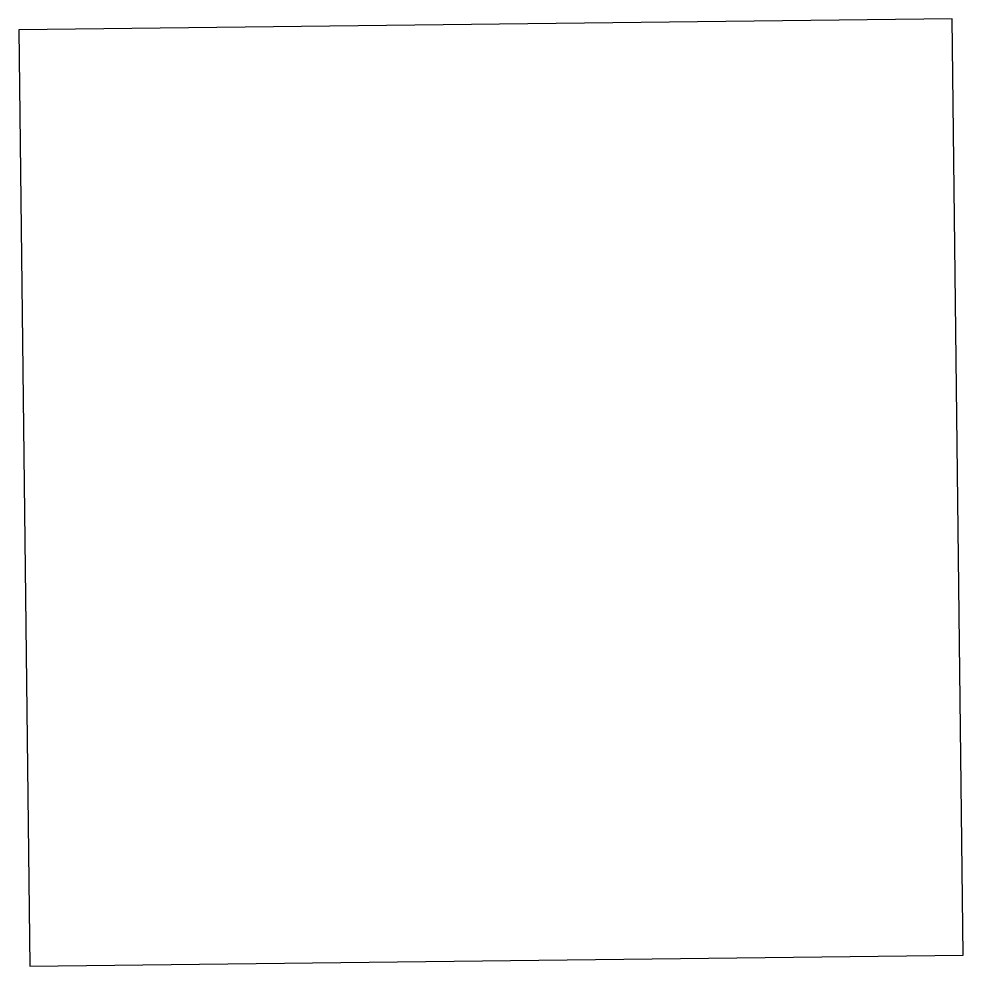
# Model space of a CAD drawing. Header units: millimetres. Extents: x 1238398.9 to 1238414.4, y 6346044 to 6346059.5.
import ezdxf

# ---------------------------------------------------------------- set-up
doc = ezdxf.new("R2010")
doc.units = ezdxf.units.MM
doc.layers.get('0').update_dxf_attribs({"lineweight": 25})

msp = doc.modelspace()

# ---------------------------------------------------------------- linework, layer by layer
at = {"flags": 128}
for points in [[(1238414.228, 6346059.52), (1238398.887, 6346059.342)], [(1238414.405, 6346044.136), (1238414.228, 6346059.52)], [(1238398.887, 6346059.342), (1238399.065, 6346043.957)], [(1238399.065, 6346043.957), (1238414.405, 6346044.136)]]:
    msp.add_lwpolyline(points, dxfattribs=at)

doc.saveas('drawing.dxf')
